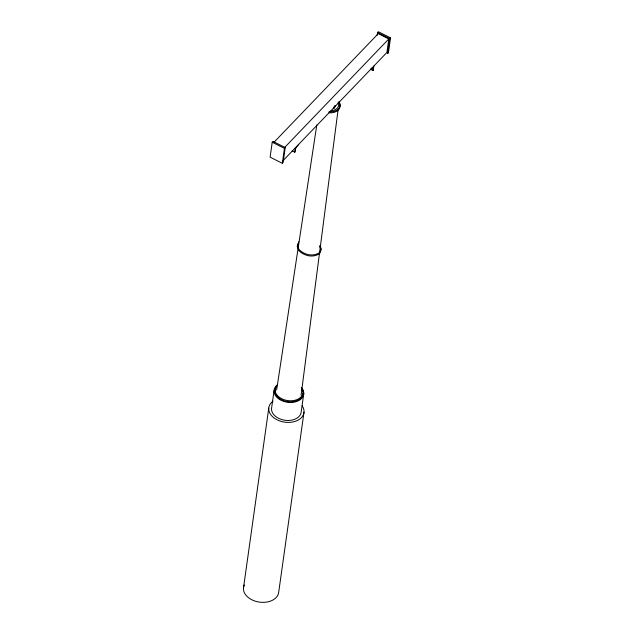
<?xml version="1.0" encoding="UTF-8"?>
<svg xmlns="http://www.w3.org/2000/svg" width="634" height="634" viewBox="0 0 634 634"><rect width="100%" height="100%" fill="white"/><g stroke="black" fill="none" stroke-linecap="round" stroke-linejoin="round"><path stroke-width="0.95" d="M373.925 65.976L373.204 70.564L372.784 70.39L373.212 67.331L370.993 69.645L370.573 69.471M338.049 110.039L301.332 393.334A12.49 8.551 8 0 1 300.984 395.077M272.216 142.222L270.116 157.153L282.336 163.303L283.121 162.486L285.221 147.548L273 141.406L272.216 142.222L284.436 148.364L282.336 163.303M292.179 150.908L294.818 152.231L295.42 147.674M243.472 588.051L268.761 408.114M274.039 390.726L271.511 408.716A14.954 10.239 8 0 0 285.918 420.39A14.954 10.239 8 0 0 301.253 411.561L303.781 393.571M304.011 412.163L278.722 592.101A17.744 12.149 8 0 1 257.761 601.817A17.744 12.149 8 0 1 244.344 584.984M371.096 69.542L371.318 68.012M377.127 35.314L377.523 32.516L378.308 31.7L390.528 37.85L388.428 52.78L387.643 53.597L389.744 38.666L390.528 37.85M273.737 142.547L378.26 33.657L388.8 38.959L386.906 52.456L283.065 160.632M276.646 389.981L316.802 124.882M298.804 241.839L297.346 245.524L299.089 249.637C304.368 254.884 313.489 257.055 319.79 252.395L321.24 248.71L319.845 245.413M298.36 243.662L297.195 246.61L298.939 250.723C304.217 255.962 313.339 258.141 319.639 253.473L321.089 249.788M294.818 152.231L295.864 147.904L298.709 144.33M284.278 147.849L388.8 38.959M284.436 148.364L285.221 147.548M377.523 32.516L389.744 38.666M370.573 69.241L373.204 70.564M319.694 246.499L320.741 248.964M334.023 108.097A1.347 0.436 -63.3 0 1 334.443 106.361A1.347 0.436 -63.3 0 1 335.362 105.981L335.338 106.219A1.347 0.436 -63.3 0 1 335.267 106.504M334.467 107.907A1.347 0.436 -63.3 0 1 334.142 108.113A1.347 0.436 -63.3 0 1 334.752 106.33A1.347 0.436 -63.3 0 1 335.568 106.084L335.552 106.322A1.347 0.436 -63.3 0 1 335.37 106.916M302.022 388.254A14.954 10.239 8 0 1 297.528 401.171A14.954 10.239 8 0 1 277.954 398.295A14.954 10.239 8 0 1 277.557 384.656M302.172 405.839A17.744 12.149 8 0 1 296.284 420.984A17.744 12.149 8 0 1 273.183 417.267A17.744 12.149 8 0 1 273.04 401.156M339.214 103.231A10.865 7.434 8 0 1 328.88 112.773M338.897 101.424A10.865 7.434 8 0 1 329.038 111.695M302.87 393.484A14.035 9.605 8 0 1 285.451 401.243A14.035 9.605 8 0 1 276.464 386.851M301.736 389.268A14.035 9.605 8 0 1 302.735 391.804M301.372 387.414A14.035 9.605 8 0 1 288.628 400.688A14.035 9.605 8 0 1 277.193 385.1M338.081 102.597A9.367 6.411 8 0 1 331.011 110.712"/></g></svg>
